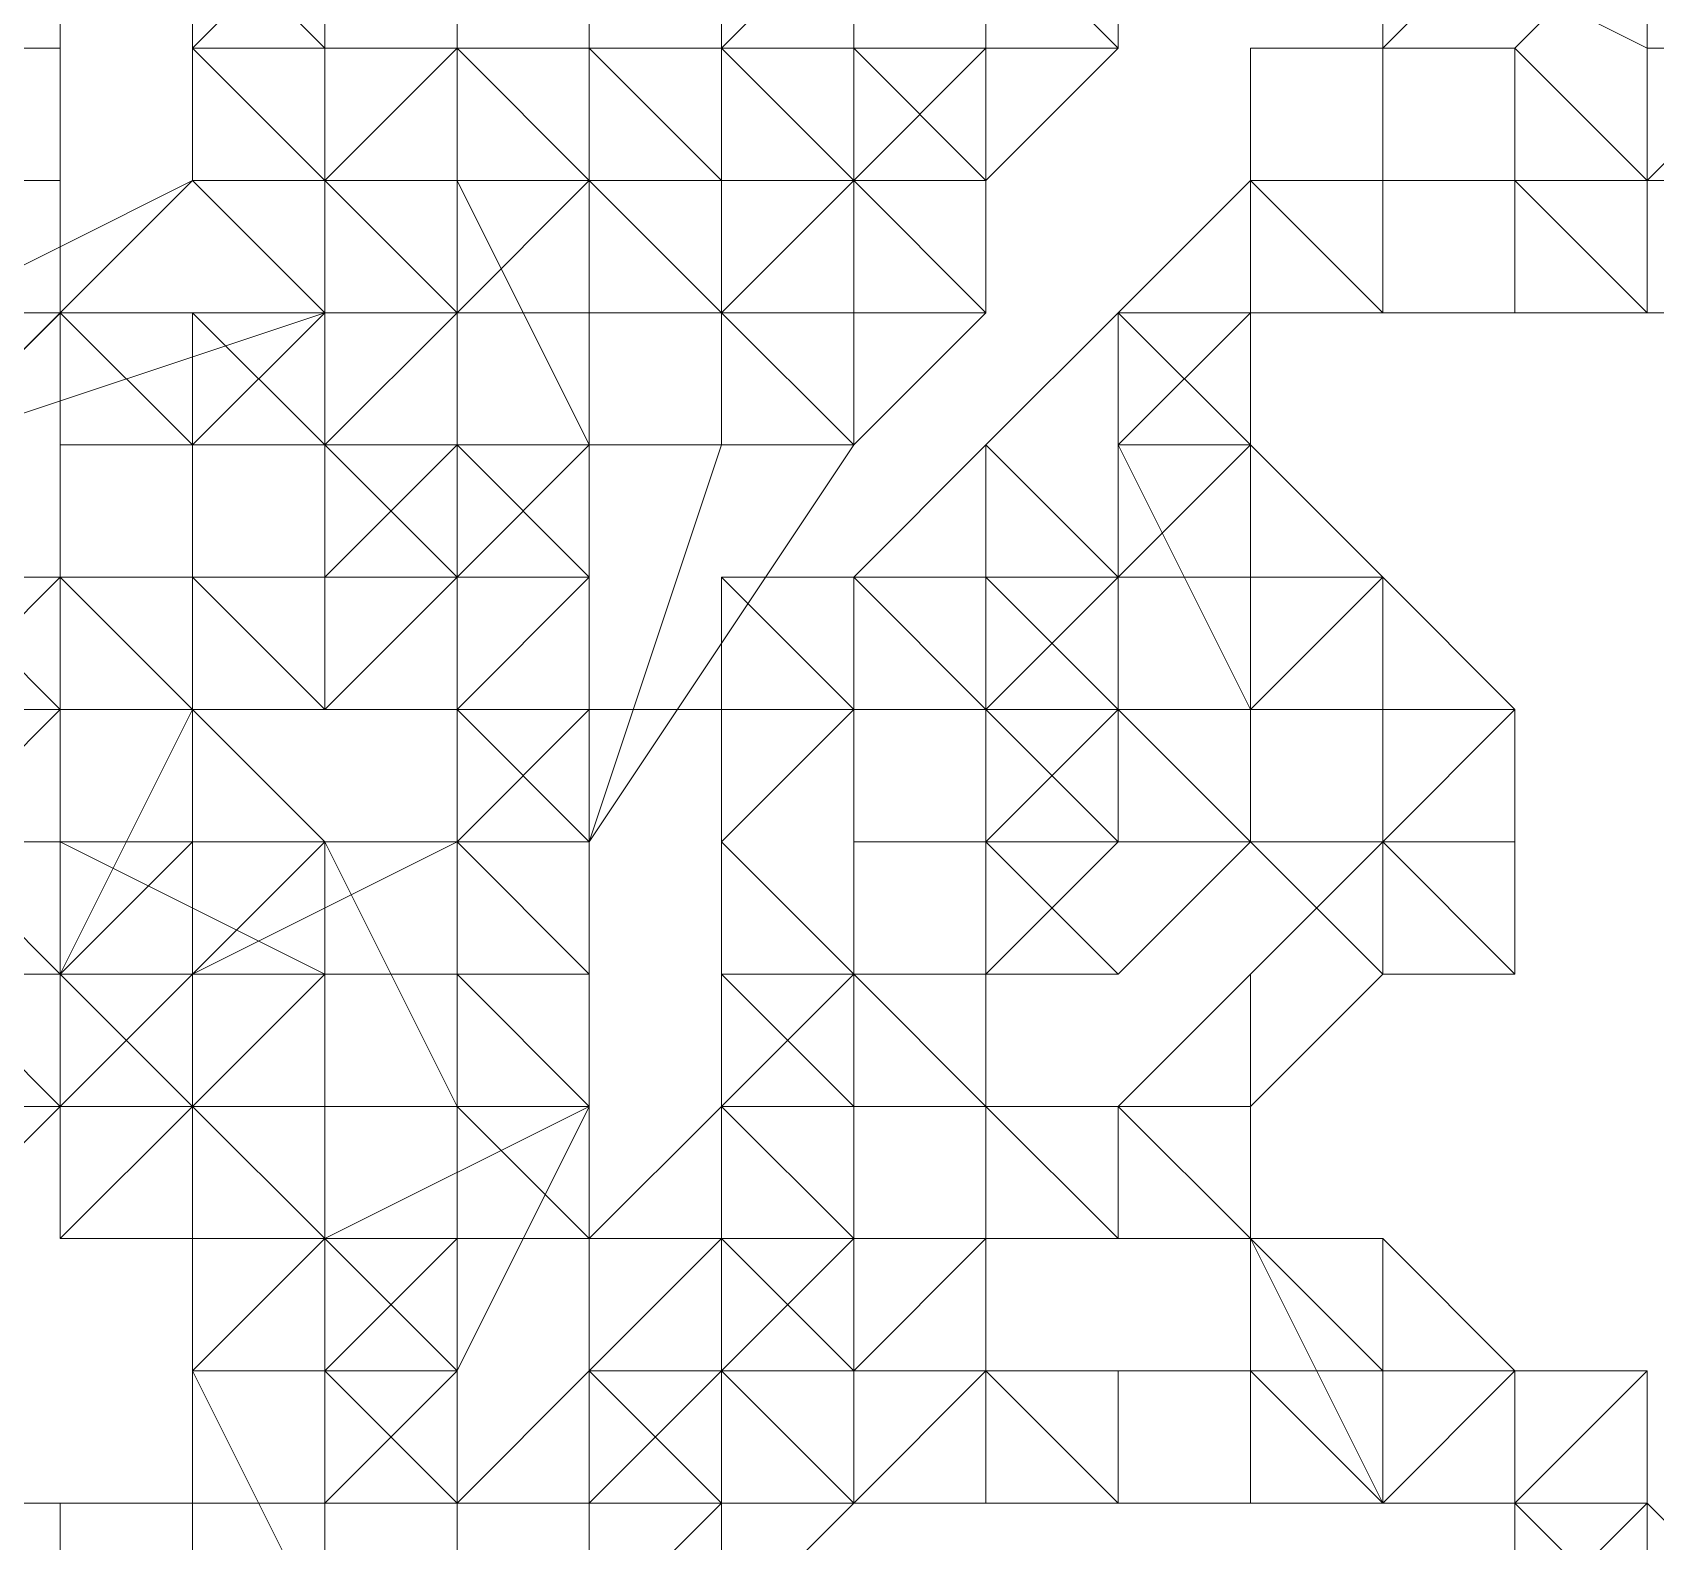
# Model space of a CAD drawing. Extents: x -66030 to 95157, y -13132 to 45879.
# Drawn here: x 54207.17 to 54255.11, y 27632.15 to 27676.71 of the extents above; entities that cross this region are included whole.
import ezdxf

# ---------------------------------------------------------------- set-up
doc = ezdxf.new("R2010")
doc.units = 0
doc.header["$LTSCALE"] = 100
doc.header["$MEASUREMENT"] = 0
doc.layers.get('0').update_dxf_attribs({"linetype": 'CONTINUOUS'})

msp = doc.modelspace()

# ---------------------------------------------------------------- linework, layer by layer
at = {"lineweight": 0}
for points in [[(54223.616, 27684.057), (54219.71, 27680.151), (54219.71, 27676.245), (54227.522, 27676.245), (54227.522, 27680.151), (54223.616, 27684.057), (54227.522, 27680.151), (54227.522, 27684.057), (54223.616, 27684.057)], [(54235.334, 27684.057), (54235.334, 27684.057), (54235.334, 27684.057), (54235.334, 27684.057), (54239.24, 27684.057), (54239.24, 27684.057), (54239.24, 27684.057), (54239.24, 27684.057), (54239.24, 27680.151), (54235.334, 27680.151), (54235.334, 27676.245), (54235.334, 27676.245), (54235.334, 27676.245), (54235.334, 27676.245), (54231.428, 27676.245), (54231.428, 27676.245), (54231.428, 27676.245), (54231.428, 27680.151), (54231.428, 27684.057), (54235.334, 27684.057)], [(54235.334, 27680.151), (54239.24, 27676.245), (54239.24, 27680.151), (54235.334, 27684.057), (54235.334, 27680.151), (54235.334, 27680.151), (54235.334, 27680.151), (54235.334, 27680.151), (54235.334, 27680.151)], [(54207.992, 27676.245), (54207.992, 27676.245), (54207.992, 27680.151), (54204.086, 27680.151), (54200.18, 27676.245), (54207.992, 27676.245), (54207.992, 27676.245), (54207.992, 27676.245), (54207.992, 27676.245)], [(54211.898, 27680.151), (54211.898, 27680.151), (54211.898, 27676.245), (54215.804, 27676.245), (54215.804, 27676.245), (54211.898, 27680.151), (54211.898, 27680.151), (54211.898, 27680.151), (54211.898, 27680.151)], [(54215.804, 27680.151), (54211.898, 27680.151), (54211.898, 27680.151), (54215.804, 27676.245), (54215.804, 27676.245), (54215.804, 27680.151), (54215.804, 27680.151), (54215.804, 27680.151), (54211.898, 27680.151)], [(54215.804, 27680.151), (54215.804, 27680.151), (54215.804, 27680.151), (54211.898, 27676.245), (54211.898, 27676.245), (54215.804, 27680.151), (54215.804, 27680.151), (54215.804, 27680.151), (54215.804, 27680.151)], [(54219.71, 27676.245), (54215.804, 27676.245), (54215.804, 27680.151), (54211.898, 27676.245), (54215.804, 27676.245), (54219.71, 27676.245), (54219.71, 27676.245), (54219.71, 27676.245), (54215.804, 27676.245)], [(54235.334, 27680.151), (54231.428, 27680.151), (54227.522, 27676.245), (54235.334, 27676.245), (54235.334, 27680.151), (54235.334, 27680.151), (54235.334, 27680.151), (54235.334, 27680.151), (54235.334, 27680.151)], [(54239.24, 27676.245), (54239.24, 27676.245), (54239.24, 27676.245), (54235.334, 27680.151), (54235.334, 27676.245), (54239.24, 27676.245), (54239.24, 27676.245), (54239.24, 27676.245), (54239.24, 27676.245)], [(54247.052, 27676.245), (54250.958, 27680.151), (54250.958, 27680.151), (54247.052, 27680.151), (54247.052, 27680.151), (54247.052, 27676.245), (54247.052, 27680.151), (54247.052, 27676.245), (54247.052, 27676.245)], [(54254.864, 27680.151), (54254.864, 27680.151), (54250.958, 27680.151), (54247.052, 27676.245), (54250.958, 27676.245), (54254.864, 27680.151), (54254.864, 27680.151), (54254.864, 27680.151), (54254.864, 27680.151)], [(54254.864, 27676.245), (54254.864, 27676.245), (54254.864, 27680.151), (54250.958, 27676.245), (54254.864, 27672.339), (54254.864, 27676.245), (54254.864, 27676.245), (54254.864, 27676.245), (54254.864, 27676.245)], [(54200.18, 27676.245), (54207.992, 27676.245), (54207.992, 27676.245), (54200.18, 27676.245), (54200.18, 27676.245), (54200.18, 27676.245), (54200.18, 27676.245), (54200.18, 27676.245), (54200.18, 27676.245)], [(54200.18, 27672.339), (54207.992, 27672.339), (54207.992, 27676.245), (54200.18, 27676.245), (54200.18, 27672.339), (54200.18, 27672.339), (54200.18, 27672.339), (54200.18, 27672.339), (54200.18, 27672.339)], [(54211.898, 27676.245), (54211.898, 27676.245), (54211.898, 27672.339), (54215.804, 27672.339), (54215.804, 27676.245), (54211.898, 27676.245), (54211.898, 27676.245), (54211.898, 27676.245), (54211.898, 27676.245)], [(54211.898, 27676.245), (54211.898, 27676.245), (54211.898, 27676.245), (54215.804, 27676.245), (54215.804, 27676.245), (54211.898, 27676.245), (54211.898, 27676.245), (54211.898, 27676.245), (54211.898, 27676.245)], [(54215.804, 27672.339), (54219.71, 27676.245), (54219.71, 27676.245), (54211.898, 27676.245), (54215.804, 27672.339), (54215.804, 27672.339), (54215.804, 27672.339), (54215.804, 27672.339), (54215.804, 27672.339)], [(54215.804, 27672.339), (54219.71, 27676.245), (54219.71, 27676.245), (54215.804, 27672.339), (54215.804, 27672.339), (54215.804, 27672.339), (54215.804, 27672.339), (54215.804, 27672.339), (54215.804, 27672.339)], [(54215.804, 27672.339), (54219.71, 27672.339), (54219.71, 27676.245), (54215.804, 27672.339), (54215.804, 27672.339), (54215.804, 27672.339), (54219.71, 27672.339), (54219.71, 27672.339), (54219.71, 27672.339)], [(54219.71, 27668.433), (54219.71, 27676.245), (54219.71, 27676.245), (54219.71, 27668.433), (54219.71, 27668.433), (54219.71, 27668.433), (54219.71, 27668.433), (54219.71, 27668.433), (54219.71, 27668.433)], [(54223.616, 27672.339), (54223.616, 27676.245), (54219.71, 27676.245), (54219.71, 27668.433), (54223.616, 27672.339), (54223.616, 27672.339), (54223.616, 27672.339), (54223.616, 27672.339), (54223.616, 27672.339)], [(54227.522, 27672.339), (54223.616, 27676.245), (54219.71, 27676.245), (54223.616, 27672.339), (54223.616, 27672.339), (54227.522, 27672.339), (54223.616, 27672.339), (54227.522, 27672.339), (54227.522, 27672.339)], [(54227.522, 27676.245), (54219.71, 27676.245), (54219.71, 27672.339), (54227.522, 27672.339), (54227.522, 27676.245), (54227.522, 27676.245), (54227.522, 27676.245), (54227.522, 27676.245), (54227.522, 27676.245)], [(54227.522, 27676.245), (54219.71, 27676.245), (54219.71, 27676.245), (54227.522, 27676.245), (54227.522, 27676.245), (54227.522, 27676.245), (54227.522, 27676.245), (54227.522, 27676.245), (54227.522, 27676.245)], [(54227.522, 27676.245), (54231.428, 27672.339), (54231.428, 27672.339), (54235.334, 27676.245), (54235.334, 27676.245), (54227.522, 27676.245), (54227.522, 27676.245), (54227.522, 27672.339), (54231.428, 27672.339)], [(54235.334, 27672.339), (54235.334, 27672.339), (54239.24, 27676.245), (54235.334, 27676.245), (54231.428, 27676.245), (54235.334, 27672.339), (54235.334, 27672.339), (54235.334, 27672.339), (54235.334, 27672.339)], [(54235.334, 27672.339), (54235.334, 27672.339), (54235.334, 27672.339), (54235.334, 27676.245), (54231.428, 27676.245), (54235.334, 27672.339), (54235.334, 27672.339), (54235.334, 27672.339), (54235.334, 27672.339)], [(54235.334, 27672.339), (54235.334, 27672.339), (54235.334, 27672.339), (54235.334, 27676.245), (54231.428, 27676.245), (54235.334, 27672.339), (54235.334, 27672.339), (54235.334, 27672.339), (54235.334, 27672.339)], [(54231.428, 27676.245), (54231.428, 27672.339), (54235.334, 27672.339), (54235.334, 27676.245), (54231.428, 27676.245), (54231.428, 27676.245), (54231.428, 27676.245), (54231.428, 27676.245), (54231.428, 27676.245)], [(54231.428, 27672.339), (54231.428, 27672.339), (54231.428, 27672.339), (54231.428, 27676.245), (54231.428, 27676.245), (54231.428, 27672.339), (54231.428, 27672.339), (54231.428, 27672.339), (54231.428, 27672.339)], [(54243.146, 27672.339), (54243.146, 27668.433), (54247.052, 27668.433), (54247.052, 27676.245), (54243.146, 27676.245), (54243.146, 27672.339), (54243.146, 27676.245), (54243.146, 27676.245), (54243.146, 27672.339)], [(54247.052, 27676.245), (54247.052, 27668.433), (54250.958, 27668.433), (54250.958, 27676.245), (54247.052, 27676.245), (54247.052, 27676.245), (54247.052, 27668.433), (54247.052, 27668.433), (54247.052, 27668.433)], [(54247.052, 27676.245), (54247.052, 27668.433), (54247.052, 27668.433), (54247.052, 27676.245), (54247.052, 27676.245), (54247.052, 27676.245), (54247.052, 27668.433), (54247.052, 27668.433), (54247.052, 27668.433)], [(54250.958, 27676.245), (54250.958, 27668.433), (54250.958, 27668.433), (54250.958, 27672.339), (54250.958, 27676.245), (54250.958, 27676.245), (54250.958, 27676.245), (54250.958, 27676.245), (54250.958, 27676.245)], [(54258.77, 27676.245), (54258.77, 27676.245), (54254.864, 27676.245), (54254.864, 27672.339), (54254.864, 27672.339), (54258.77, 27676.245), (54258.77, 27676.245), (54258.77, 27676.245), (54258.77, 27676.245)], [(54258.77, 27672.339), (54258.77, 27672.339), (54258.77, 27676.245), (54254.864, 27672.339), (54254.864, 27672.339), (54258.77, 27672.339), (54258.77, 27672.339), (54258.77, 27672.339), (54258.77, 27672.339)], [(54207.992, 27668.433), (54207.992, 27668.433), (54207.992, 27672.339), (54200.18, 27672.339), (54200.18, 27668.433), (54207.992, 27668.433), (54207.992, 27668.433), (54207.992, 27668.433), (54207.992, 27668.433)], [(54215.804, 27668.433), (54211.898, 27672.339), (54204.086, 27668.433), (54204.086, 27664.527), (54215.804, 27668.433), (54215.804, 27668.433), (54215.804, 27668.433), (54215.804, 27668.433), (54215.804, 27668.433)], [(54215.804, 27672.339), (54211.898, 27672.339), (54211.898, 27672.339), (54215.804, 27668.433), (54215.804, 27668.433), (54215.804, 27672.339), (54215.804, 27668.433), (54215.804, 27668.433), (54215.804, 27672.339)], [(54215.804, 27672.339), (54211.898, 27672.339), (54211.898, 27672.339), (54215.804, 27672.339), (54215.804, 27672.339), (54215.804, 27672.339), (54215.804, 27672.339), (54215.804, 27672.339), (54215.804, 27672.339)], [(54219.71, 27668.433), (54219.71, 27664.527), (54219.71, 27664.527), (54219.71, 27672.339), (54219.71, 27672.339), (54219.71, 27668.433), (54219.71, 27672.339), (54215.804, 27672.339), (54219.71, 27668.433)], [(54215.804, 27668.433), (54215.804, 27664.527), (54215.804, 27664.527), (54215.804, 27668.433), (54215.804, 27668.433), (54215.804, 27668.433), (54215.804, 27668.433), (54215.804, 27672.339), (54215.804, 27668.433)], [(54219.71, 27668.433), (54219.71, 27672.339), (54219.71, 27672.339), (54215.804, 27672.339), (54215.804, 27672.339), (54219.71, 27668.433), (54215.804, 27672.339), (54219.71, 27668.433), (54219.71, 27668.433)], [(54223.616, 27672.339), (54219.71, 27668.433), (54219.71, 27668.433), (54227.522, 27668.433), (54227.522, 27668.433), (54223.616, 27672.339), (54227.522, 27668.433), (54223.616, 27672.339), (54223.616, 27672.339)], [(54219.71, 27672.339), (54223.616, 27664.527), (54223.616, 27668.433), (54223.616, 27672.339), (54219.71, 27672.339), (54219.71, 27672.339), (54219.71, 27672.339), (54219.71, 27672.339), (54219.71, 27672.339)], [(54219.71, 27664.527), (54219.71, 27664.527), (54223.616, 27664.527), (54219.71, 27672.339), (54219.71, 27672.339), (54219.71, 27664.527), (54219.71, 27664.527), (54219.71, 27664.527), (54219.71, 27664.527)], [(54231.428, 27672.339), (54227.522, 27668.433), (54227.522, 27668.433), (54231.428, 27668.433), (54231.428, 27668.433), (54231.428, 27672.339), (54231.428, 27672.339), (54227.522, 27672.339), (54227.522, 27668.433)], [(54235.334, 27668.433), (54231.428, 27672.339), (54231.428, 27672.339), (54231.428, 27668.433), (54231.428, 27668.433), (54235.334, 27668.433), (54235.334, 27668.433), (54235.334, 27672.339), (54231.428, 27672.339)], [(54231.428, 27672.339), (54231.428, 27672.339), (54231.428, 27672.339), (54231.428, 27668.433), (54231.428, 27668.433), (54231.428, 27672.339), (54231.428, 27672.339), (54231.428, 27672.339), (54231.428, 27672.339)], [(54239.24, 27668.433), (54243.146, 27668.433), (54247.052, 27668.433), (54243.146, 27672.339), (54239.24, 27668.433), (54239.24, 27668.433), (54239.24, 27668.433), (54239.24, 27668.433), (54239.24, 27668.433)], [(54243.146, 27672.339), (54247.052, 27668.433), (54247.052, 27672.339), (54243.146, 27672.339), (54243.146, 27672.339), (54243.146, 27672.339), (54243.146, 27672.339), (54243.146, 27672.339), (54243.146, 27672.339)], [(54250.958, 27672.339), (54250.958, 27668.433), (54254.864, 27668.433), (54254.864, 27672.339), (54250.958, 27672.339), (54250.958, 27672.339), (54250.958, 27672.339), (54250.958, 27672.339), (54250.958, 27672.339)], [(54258.77, 27672.339), (54258.77, 27672.339), (54258.77, 27672.339), (54254.864, 27672.339), (54254.864, 27672.339), (54258.77, 27672.339), (54258.77, 27672.339), (54258.77, 27672.339), (54258.77, 27672.339)], [(54254.864, 27668.433), (54258.77, 27668.433), (54258.77, 27672.339), (54254.864, 27672.339), (54254.864, 27672.339), (54254.864, 27668.433), (54254.864, 27668.433), (54254.864, 27668.433), (54258.77, 27668.433)], [(54204.086, 27664.527), (54204.086, 27664.527), (54207.992, 27668.433), (54200.18, 27668.433), (54200.18, 27668.433), (54204.086, 27664.527), (54200.18, 27668.433), (54200.18, 27660.621), (54204.086, 27664.527)], [(54211.898, 27664.527), (54211.898, 27664.527), (54211.898, 27664.527), (54211.898, 27668.433), (54207.992, 27668.433), (54211.898, 27664.527), (54211.898, 27664.527), (54211.898, 27664.527), (54211.898, 27664.527)], [(54207.992, 27664.527), (54211.898, 27664.527), (54211.898, 27664.527), (54207.992, 27668.433), (54207.992, 27668.433), (54207.992, 27664.527), (54207.992, 27668.433), (54207.992, 27664.527), (54207.992, 27664.527)], [(54211.898, 27668.433), (54215.804, 27664.527), (54215.804, 27664.527), (54215.804, 27668.433), (54211.898, 27668.433), (54211.898, 27668.433), (54211.898, 27668.433), (54211.898, 27668.433), (54211.898, 27668.433)], [(54211.898, 27664.527), (54211.898, 27664.527), (54215.804, 27664.527), (54211.898, 27668.433), (54211.898, 27668.433), (54211.898, 27664.527), (54211.898, 27664.527), (54211.898, 27664.527), (54211.898, 27664.527)], [(54219.71, 27668.433), (54215.804, 27668.433), (54215.804, 27664.527), (54219.71, 27664.527), (54219.71, 27668.433), (54219.71, 27668.433), (54219.71, 27668.433), (54219.71, 27668.433), (54219.71, 27668.433)], [(54215.804, 27668.433), (54215.804, 27668.433), (54215.804, 27664.527), (54219.71, 27668.433), (54219.71, 27668.433), (54215.804, 27668.433), (54219.71, 27668.433), (54219.71, 27668.433), (54215.804, 27668.433)], [(54227.522, 27668.433), (54219.71, 27668.433), (54219.71, 27664.527), (54227.522, 27664.527), (54227.522, 27668.433), (54227.522, 27668.433), (54227.522, 27668.433), (54227.522, 27668.433), (54227.522, 27668.433)], [(54223.616, 27668.433), (54223.616, 27668.433), (54223.616, 27668.433), (54219.71, 27668.433), (54219.71, 27668.433), (54223.616, 27668.433), (54223.616, 27668.433), (54223.616, 27668.433), (54223.616, 27668.433)], [(54223.616, 27664.527), (54223.616, 27664.527), (54223.616, 27668.433), (54219.71, 27668.433), (54219.71, 27664.527), (54223.616, 27664.527), (54223.616, 27664.527), (54223.616, 27664.527), (54223.616, 27664.527)], [(54227.522, 27664.527), (54231.428, 27664.527), (54231.428, 27664.527), (54227.522, 27668.433), (54227.522, 27668.433), (54227.522, 27664.527), (54227.522, 27664.527), (54223.616, 27652.809), (54231.428, 27664.527)], [(54227.522, 27668.433), (54231.428, 27664.527), (54235.334, 27668.433), (54231.428, 27668.433), (54227.522, 27668.433), (54227.522, 27668.433), (54227.522, 27668.433), (54227.522, 27668.433), (54227.522, 27668.433)], [(54231.428, 27668.433), (54227.522, 27668.433), (54227.522, 27664.527), (54231.428, 27664.527), (54231.428, 27668.433), (54231.428, 27668.433), (54231.428, 27668.433), (54231.428, 27668.433), (54231.428, 27668.433)], [(54227.522, 27668.433), (54227.522, 27668.433), (54227.522, 27668.433), (54231.428, 27668.433), (54231.428, 27668.433), (54227.522, 27668.433), (54227.522, 27668.433), (54227.522, 27668.433), (54227.522, 27668.433)], [(54231.428, 27668.433), (54231.428, 27668.433), (54231.428, 27668.433), (54231.428, 27668.433), (54231.428, 27668.433), (54231.428, 27664.527), (54231.428, 27668.433), (54231.428, 27668.433), (54231.428, 27668.433), (54231.428, 27668.433)], [(54235.334, 27668.433), (54235.334, 27668.433), (54235.334, 27668.433), (54231.428, 27668.433), (54231.428, 27668.433), (54235.334, 27668.433), (54235.334, 27668.433), (54235.334, 27668.433), (54235.334, 27668.433)], [(54235.334, 27668.433), (54235.334, 27668.433), (54235.334, 27668.433), (54231.428, 27668.433), (54231.428, 27668.433), (54235.334, 27668.433), (54235.334, 27668.433), (54235.334, 27668.433), (54235.334, 27668.433)], [(54239.24, 27660.621), (54239.24, 27660.621), (54243.146, 27664.527), (54239.24, 27668.433), (54235.334, 27664.527), (54239.24, 27660.621), (54239.24, 27660.621), (54239.24, 27660.621), (54239.24, 27660.621)], [(54243.146, 27664.527), (54243.146, 27664.527), (54243.146, 27668.433), (54239.24, 27668.433), (54239.24, 27664.527), (54243.146, 27664.527), (54243.146, 27664.527), (54243.146, 27664.527), (54243.146, 27664.527)], [(54211.898, 27664.527), (54211.898, 27664.527), (54211.898, 27664.527), (54207.992, 27664.527), (54207.992, 27664.527), (54211.898, 27664.527), (54211.898, 27664.527), (54211.898, 27664.527), (54211.898, 27664.527)], [(54211.898, 27660.621), (54211.898, 27660.621), (54211.898, 27664.527), (54207.992, 27664.527), (54207.992, 27660.621), (54211.898, 27660.621), (54211.898, 27660.621), (54211.898, 27660.621), (54211.898, 27660.621)], [(54219.71, 27660.621), (54215.804, 27664.527), (54215.804, 27660.621), (54215.804, 27656.715), (54219.71, 27660.621), (54219.71, 27660.621), (54219.71, 27660.621), (54219.71, 27660.621), (54219.71, 27660.621)], [(54219.71, 27660.621), (54215.804, 27664.527), (54215.804, 27660.621), (54219.71, 27660.621), (54219.71, 27660.621), (54219.71, 27660.621), (54219.71, 27660.621), (54219.71, 27660.621), (54219.71, 27660.621)], [(54215.804, 27664.527), (54215.804, 27664.527), (54215.804, 27664.527), (54219.71, 27660.621), (54219.71, 27660.621), (54215.804, 27664.527), (54215.804, 27664.527), (54215.804, 27664.527), (54215.804, 27664.527)], [(54215.804, 27664.527), (54215.804, 27664.527), (54215.804, 27664.527), (54219.71, 27660.621), (54219.71, 27660.621), (54215.804, 27664.527), (54215.804, 27664.527), (54215.804, 27664.527), (54215.804, 27664.527)], [(54219.71, 27660.621), (54219.71, 27664.527), (54215.804, 27664.527), (54219.71, 27660.621), (54219.71, 27660.621), (54219.71, 27660.621), (54219.71, 27660.621), (54219.71, 27660.621), (54219.71, 27660.621)], [(54215.804, 27660.621), (54219.71, 27660.621), (54219.71, 27660.621), (54219.71, 27664.527), (54219.71, 27664.527), (54215.804, 27660.621), (54215.804, 27660.621), (54215.804, 27660.621), (54219.71, 27660.621)], [(54215.804, 27664.527), (54215.804, 27660.621), (54215.804, 27660.621), (54219.71, 27664.527), (54219.71, 27664.527), (54215.804, 27664.527), (54215.804, 27664.527), (54215.804, 27664.527), (54215.804, 27660.621)], [(54215.804, 27664.527), (54215.804, 27664.527), (54215.804, 27664.527), (54219.71, 27664.527), (54219.71, 27664.527), (54215.804, 27664.527), (54215.804, 27664.527), (54215.804, 27664.527), (54215.804, 27664.527)], [(54219.71, 27664.527), (54219.71, 27664.527), (54219.71, 27664.527), (54219.71, 27660.621), (54219.71, 27660.621), (54219.71, 27664.527), (54219.71, 27664.527), (54219.71, 27664.527), (54219.71, 27664.527)], [(54223.616, 27660.621), (54223.616, 27664.527), (54219.71, 27664.527), (54219.71, 27660.621), (54223.616, 27660.621), (54223.616, 27660.621), (54223.616, 27660.621), (54223.616, 27660.621), (54223.616, 27660.621)], [(54223.616, 27664.527), (54219.71, 27664.527), (54219.71, 27664.527), (54223.616, 27660.621), (54223.616, 27664.527), (54223.616, 27664.527), (54223.616, 27664.527), (54223.616, 27664.527), (54223.616, 27664.527)], [(54227.522, 27664.527), (54219.71, 27664.527), (54219.71, 27664.527), (54223.616, 27664.527), (54227.522, 27664.527), (54227.522, 27664.527), (54227.522, 27664.527), (54227.522, 27664.527), (54227.522, 27664.527)], [(54219.71, 27660.621), (54223.616, 27664.527), (54223.616, 27664.527), (54219.71, 27664.527), (54219.71, 27664.527), (54219.71, 27660.621), (54219.71, 27660.621), (54223.616, 27660.621), (54223.616, 27664.527)], [(54219.71, 27660.621), (54219.71, 27660.621), (54219.71, 27660.621), (54219.71, 27664.527), (54219.71, 27664.527), (54219.71, 27660.621), (54219.71, 27660.621), (54219.71, 27660.621), (54219.71, 27660.621)], [(54235.334, 27656.715), (54235.334, 27656.715), (54235.334, 27656.715), (54235.334, 27664.527), (54231.428, 27660.621), (54235.334, 27656.715), (54235.334, 27656.715), (54235.334, 27656.715), (54235.334, 27656.715)], [(54239.24, 27660.621), (54239.24, 27660.621), (54239.24, 27660.621), (54235.334, 27664.527), (54235.334, 27664.527), (54239.24, 27660.621), (54239.24, 27660.621), (54239.24, 27660.621), (54239.24, 27660.621)], [(54239.24, 27660.621), (54239.24, 27660.621), (54239.24, 27660.621), (54235.334, 27664.527), (54235.334, 27664.527), (54239.24, 27660.621), (54239.24, 27660.621), (54239.24, 27660.621), (54239.24, 27660.621)], [(54235.334, 27664.527), (54235.334, 27656.715), (54239.24, 27660.621), (54235.334, 27664.527), (54235.334, 27664.527), (54235.334, 27664.527), (54235.334, 27664.527), (54235.334, 27664.527), (54235.334, 27664.527)], [(54235.334, 27656.715), (54235.334, 27656.715), (54235.334, 27656.715), (54235.334, 27664.527), (54235.334, 27660.621), (54235.334, 27656.715), (54235.334, 27656.715), (54235.334, 27656.715), (54235.334, 27656.715)], [(54239.24, 27664.527), (54239.24, 27664.527), (54239.24, 27660.621), (54239.24, 27656.715), (54243.146, 27656.715), (54239.24, 27664.527), (54239.24, 27664.527), (54239.24, 27664.527), (54239.24, 27664.527)], [(54243.146, 27664.527), (54243.146, 27664.527), (54239.24, 27664.527), (54239.24, 27656.715), (54243.146, 27656.715), (54243.146, 27664.527), (54243.146, 27664.527), (54243.146, 27664.527), (54243.146, 27664.527)], [(54247.052, 27660.621), (54247.052, 27660.621), (54243.146, 27664.527), (54243.146, 27656.715), (54243.146, 27656.715), (54247.052, 27660.621), (54247.052, 27660.621), (54247.052, 27660.621), (54247.052, 27660.621)], [(54200.18, 27656.715), (54204.086, 27656.715), (54207.992, 27656.715), (54204.086, 27660.621), (54204.086, 27660.621), (54200.18, 27656.715), (54204.086, 27660.621), (54200.18, 27656.715), (54200.18, 27656.715)], [(54204.086, 27660.621), (54207.992, 27656.715), (54207.992, 27656.715), (54207.992, 27660.621), (54207.992, 27660.621), (54204.086, 27660.621), (54207.992, 27660.621), (54204.086, 27660.621), (54204.086, 27660.621)], [(54204.086, 27660.621), (54204.086, 27656.715), (54207.992, 27656.715), (54204.086, 27660.621), (54204.086, 27660.621), (54204.086, 27660.621), (54204.086, 27660.621), (54204.086, 27660.621), (54204.086, 27660.621)], [(54211.898, 27656.715), (54211.898, 27660.621), (54211.898, 27660.621), (54207.992, 27660.621), (54207.992, 27660.621), (54211.898, 27656.715), (54211.898, 27656.715), (54211.898, 27656.715), (54211.898, 27660.621)], [(54207.992, 27656.715), (54207.992, 27656.715), (54211.898, 27656.715), (54211.898, 27660.621), (54207.992, 27660.621), (54207.992, 27656.715), (54207.992, 27656.715), (54207.992, 27656.715), (54207.992, 27656.715)], [(54211.898, 27660.621), (54215.804, 27656.715), (54219.71, 27656.715), (54219.71, 27660.621), (54215.804, 27660.621), (54211.898, 27660.621), (54211.898, 27660.621), (54211.898, 27656.715), (54215.804, 27656.715)], [(54215.804, 27660.621), (54211.898, 27660.621), (54211.898, 27660.621), (54219.71, 27660.621), (54219.71, 27660.621), (54215.804, 27660.621), (54215.804, 27660.621), (54211.898, 27660.621), (54211.898, 27660.621)], [(54223.616, 27660.621), (54219.71, 27656.715), (54219.71, 27656.715), (54223.616, 27656.715), (54223.616, 27660.621), (54223.616, 27660.621), (54223.616, 27660.621), (54223.616, 27660.621), (54223.616, 27660.621)], [(54223.616, 27660.621), (54219.71, 27656.715), (54223.616, 27656.715), (54223.616, 27660.621), (54223.616, 27660.621), (54223.616, 27660.621), (54223.616, 27660.621), (54223.616, 27660.621), (54223.616, 27660.621)], [(54219.71, 27660.621), (54219.71, 27656.715), (54223.616, 27656.715), (54223.616, 27660.621), (54219.71, 27660.621), (54219.71, 27660.621), (54219.71, 27660.621), (54219.71, 27660.621), (54219.71, 27660.621)], [(54227.522, 27660.621), (54231.428, 27656.715), (54231.428, 27656.715), (54231.428, 27660.621), (54227.522, 27660.621), (54227.522, 27660.621), (54227.522, 27660.621), (54227.522, 27660.621), (54227.522, 27660.621)], [(54231.428, 27656.715), (54231.428, 27656.715), (54231.428, 27656.715), (54227.522, 27660.621), (54227.522, 27656.715), (54231.428, 27656.715), (54227.522, 27656.715), (54227.522, 27656.715), (54231.428, 27656.715)], [(54231.428, 27660.621), (54231.428, 27656.715), (54235.334, 27656.715), (54231.428, 27660.621), (54231.428, 27660.621), (54231.428, 27660.621), (54231.428, 27660.621), (54231.428, 27660.621), (54231.428, 27660.621)], [(54231.428, 27656.715), (54231.428, 27660.621), (54231.428, 27660.621), (54231.428, 27656.715), (54231.428, 27656.715), (54231.428, 27656.715), (54231.428, 27656.715), (54231.428, 27656.715), (54231.428, 27656.715)], [(54235.334, 27656.715), (54235.334, 27660.621), (54231.428, 27660.621), (54231.428, 27656.715), (54235.334, 27656.715), (54235.334, 27656.715), (54235.334, 27656.715), (54235.334, 27656.715), (54235.334, 27656.715)], [(54239.24, 27656.715), (54235.334, 27660.621), (54235.334, 27660.621), (54235.334, 27656.715), (54239.24, 27656.715), (54239.24, 27656.715), (54239.24, 27656.715), (54239.24, 27656.715), (54239.24, 27656.715)], [(54239.24, 27656.715), (54239.24, 27660.621), (54235.334, 27660.621), (54239.24, 27656.715), (54239.24, 27656.715), (54239.24, 27656.715), (54239.24, 27656.715), (54239.24, 27656.715), (54239.24, 27656.715)], [(54247.052, 27660.621), (54247.052, 27660.621), (54247.052, 27660.621), (54243.146, 27656.715), (54243.146, 27656.715), (54247.052, 27660.621), (54247.052, 27660.621), (54247.052, 27660.621), (54247.052, 27660.621)], [(54250.958, 27656.715), (54250.958, 27656.715), (54247.052, 27660.621), (54243.146, 27656.715), (54247.052, 27656.715), (54250.958, 27656.715), (54250.958, 27656.715), (54250.958, 27656.715), (54250.958, 27656.715)], [(54207.992, 27656.715), (54204.086, 27652.809), (54204.086, 27652.809), (54207.992, 27648.903), (54207.992, 27648.903), (54207.992, 27656.715), (54207.992, 27656.715), (54207.992, 27656.715), (54204.086, 27652.809)], [(54211.898, 27656.715), (54207.992, 27656.715), (54207.992, 27656.715), (54207.992, 27648.903), (54207.992, 27648.903), (54211.898, 27656.715), (54211.898, 27656.715), (54207.992, 27656.715), (54207.992, 27656.715)], [(54211.898, 27652.809), (54211.898, 27652.809), (54211.898, 27656.715), (54207.992, 27648.903), (54207.992, 27648.903), (54211.898, 27652.809), (54211.898, 27652.809), (54211.898, 27652.809), (54211.898, 27652.809)], [(54211.898, 27656.715), (54211.898, 27652.809), (54211.898, 27652.809), (54211.898, 27648.903), (54215.804, 27652.809), (54211.898, 27656.715), (54211.898, 27656.715), (54211.898, 27656.715), (54211.898, 27652.809)], [(54219.71, 27652.809), (54219.71, 27656.715), (54211.898, 27656.715), (54211.898, 27648.903), (54219.71, 27652.809), (54219.71, 27652.809), (54219.71, 27652.809), (54219.71, 27652.809), (54219.71, 27652.809)], [(54223.616, 27652.809), (54219.71, 27656.715), (54219.71, 27656.715), (54219.71, 27652.809), (54223.616, 27652.809), (54223.616, 27652.809), (54223.616, 27652.809), (54223.616, 27652.809), (54223.616, 27652.809)], [(54223.616, 27652.809), (54219.71, 27656.715), (54219.71, 27656.715), (54223.616, 27652.809), (54223.616, 27652.809), (54223.616, 27652.809), (54223.616, 27652.809), (54223.616, 27652.809), (54223.616, 27652.809)], [(54223.616, 27656.715), (54219.71, 27656.715), (54219.71, 27656.715), (54223.616, 27652.809), (54223.616, 27656.715), (54223.616, 27656.715), (54223.616, 27656.715), (54223.616, 27656.715), (54223.616, 27656.715)], [(54223.616, 27656.715), (54219.71, 27656.715), (54219.71, 27656.715), (54223.616, 27656.715), (54223.616, 27656.715), (54223.616, 27656.715), (54223.616, 27656.715), (54227.522, 27656.715), (54223.616, 27656.715)], [(54231.428, 27652.809), (54231.428, 27652.809), (54235.334, 27652.809), (54235.334, 27656.715), (54239.24, 27656.715), (54239.24, 27656.715), (54239.24, 27656.715), (54239.24, 27652.809), (54239.24, 27652.809), (54235.334, 27648.903), (54235.334, 27648.903), (54235.334, 27648.903), (54231.428, 27648.903), (54231.428, 27644.997), (54227.522, 27644.997), (54231.428, 27648.903), (54231.428, 27652.809), (54231.428, 27652.809)], [(54231.428, 27656.715), (54227.522, 27652.809), (54227.522, 27652.809), (54231.428, 27648.903), (54231.428, 27652.809), (54231.428, 27656.715), (54231.428, 27656.715), (54227.522, 27656.715), (54227.522, 27652.809)], [(54231.428, 27652.809), (54231.428, 27656.715), (54231.428, 27656.715), (54231.428, 27652.809), (54231.428, 27652.809), (54231.428, 27652.809), (54231.428, 27652.809), (54231.428, 27652.809), (54231.428, 27652.809)], [(54235.334, 27652.809), (54235.334, 27656.715), (54231.428, 27656.715), (54231.428, 27652.809), (54235.334, 27652.809), (54235.334, 27652.809), (54235.334, 27652.809), (54235.334, 27652.809), (54235.334, 27652.809)], [(54235.334, 27656.715), (54235.334, 27656.715), (54235.334, 27656.715), (54235.334, 27652.809), (54235.334, 27652.809), (54235.334, 27656.715), (54235.334, 27656.715), (54235.334, 27656.715), (54235.334, 27656.715)], [(54239.24, 27652.809), (54235.334, 27656.715), (54235.334, 27656.715), (54235.334, 27652.809), (54239.24, 27652.809), (54239.24, 27652.809), (54239.24, 27652.809), (54239.24, 27652.809), (54239.24, 27652.809)], [(54239.24, 27656.715), (54239.24, 27656.715), (54235.334, 27656.715), (54239.24, 27652.809), (54239.24, 27652.809), (54239.24, 27656.715), (54239.24, 27656.715), (54239.24, 27656.715), (54239.24, 27656.715)], [(54239.24, 27648.903), (54239.24, 27648.903), (54243.146, 27652.809), (54239.24, 27656.715), (54235.334, 27652.809), (54239.24, 27648.903), (54239.24, 27648.903), (54239.24, 27648.903), (54239.24, 27648.903)], [(54243.146, 27652.809), (54239.24, 27656.715), (54239.24, 27656.715), (54239.24, 27652.809), (54239.24, 27652.809), (54243.146, 27652.809), (54243.146, 27652.809), (54243.146, 27656.715), (54239.24, 27656.715)], [(54243.146, 27652.809), (54243.146, 27652.809), (54243.146, 27652.809), (54239.24, 27656.715), (54239.24, 27656.715), (54243.146, 27652.809), (54243.146, 27652.809), (54243.146, 27652.809), (54243.146, 27652.809)], [(54250.958, 27656.715), (54250.958, 27656.715), (54250.958, 27656.715), (54247.052, 27656.715), (54247.052, 27652.809), (54250.958, 27656.715), (54250.958, 27656.715), (54250.958, 27656.715), (54250.958, 27656.715)], [(54250.958, 27652.809), (54250.958, 27652.809), (54250.958, 27656.715), (54247.052, 27656.715), (54247.052, 27652.809), (54250.958, 27652.809), (54250.958, 27652.809), (54250.958, 27652.809), (54250.958, 27652.809)], [(54207.992, 27648.903), (54204.086, 27652.809), (54200.18, 27652.809), (54204.086, 27648.903), (54207.992, 27648.903), (54207.992, 27648.903), (54207.992, 27648.903), (54207.992, 27648.903), (54207.992, 27648.903)], [(54204.086, 27652.809), (54204.086, 27652.809), (54204.086, 27652.809), (54207.992, 27648.903), (54207.992, 27648.903), (54204.086, 27652.809), (54204.086, 27652.809), (54204.086, 27652.809), (54204.086, 27652.809)], [(54211.898, 27652.809), (54211.898, 27652.809), (54211.898, 27652.809), (54207.992, 27652.809), (54207.992, 27648.903), (54211.898, 27652.809), (54211.898, 27652.809), (54211.898, 27652.809), (54211.898, 27652.809)], [(54211.898, 27648.903), (54211.898, 27648.903), (54211.898, 27652.809), (54207.992, 27652.809), (54207.992, 27648.903), (54211.898, 27648.903), (54211.898, 27648.903), (54211.898, 27648.903), (54211.898, 27648.903)], [(54215.804, 27648.903), (54207.992, 27652.809), (54207.992, 27648.903), (54211.898, 27648.903), (54211.898, 27648.903), (54215.804, 27648.903), (54211.898, 27648.903), (54211.898, 27648.903), (54215.804, 27648.903)], [(54211.898, 27652.809), (54207.992, 27652.809), (54207.992, 27652.809), (54215.804, 27648.903), (54215.804, 27652.809), (54211.898, 27652.809), (54211.898, 27652.809), (54211.898, 27652.809), (54207.992, 27652.809)], [(54215.804, 27652.809), (54211.898, 27648.903), (54211.898, 27644.997), (54215.804, 27644.997), (54215.804, 27648.903), (54215.804, 27652.809), (54215.804, 27652.809), (54211.898, 27652.809), (54211.898, 27648.903)], [(54215.804, 27644.997), (54215.804, 27652.809), (54215.804, 27652.809), (54215.804, 27644.997), (54215.804, 27644.997), (54215.804, 27644.997), (54215.804, 27644.997), (54215.804, 27644.997), (54215.804, 27644.997)], [(54219.71, 27644.997), (54215.804, 27652.809), (54215.804, 27652.809), (54215.804, 27644.997), (54215.804, 27644.997), (54219.71, 27644.997), (54215.804, 27644.997), (54219.71, 27644.997), (54219.71, 27644.997)], [(54219.71, 27648.903), (54219.71, 27652.809), (54215.804, 27652.809), (54219.71, 27644.997), (54219.71, 27648.903), (54219.71, 27648.903), (54219.71, 27648.903), (54219.71, 27648.903), (54219.71, 27648.903)], [(54219.71, 27652.809), (54219.71, 27652.809), (54219.71, 27652.809), (54219.71, 27648.903), (54223.616, 27648.903), (54219.71, 27652.809), (54219.71, 27652.809), (54219.71, 27652.809), (54219.71, 27652.809)], [(54223.616, 27652.809), (54219.71, 27652.809), (54219.71, 27652.809), (54223.616, 27648.903), (54223.616, 27648.903), (54223.616, 27652.809), (54223.616, 27652.809), (54223.616, 27652.809), (54219.71, 27652.809)], [(54223.616, 27648.903), (54223.616, 27652.809), (54223.616, 27652.809), (54223.616, 27648.903), (54223.616, 27648.903), (54223.616, 27648.903), (54223.616, 27648.903), (54223.616, 27652.809), (54223.616, 27652.809)], [(54227.522, 27652.809), (54227.522, 27652.809), (54227.522, 27648.903), (54231.428, 27648.903), (54231.428, 27648.903), (54227.522, 27652.809), (54227.522, 27652.809), (54227.522, 27652.809), (54227.522, 27652.809)], [(54235.334, 27652.809), (54239.24, 27648.903), (54239.24, 27648.903), (54235.334, 27652.809), (54235.334, 27652.809), (54235.334, 27652.809), (54239.24, 27648.903), (54239.24, 27648.903), (54239.24, 27648.903)], [(54235.334, 27648.903), (54235.334, 27648.903), (54239.24, 27648.903), (54235.334, 27652.809), (54235.334, 27652.809), (54235.334, 27648.903), (54235.334, 27652.809), (54235.334, 27648.903), (54235.334, 27648.903)], [(54247.052, 27648.903), (54247.052, 27648.903), (54250.958, 27648.903), (54247.052, 27652.809), (54243.146, 27652.809), (54247.052, 27648.903), (54247.052, 27648.903), (54247.052, 27648.903), (54247.052, 27648.903)], [(54243.146, 27648.903), (54243.146, 27644.997), (54247.052, 27648.903), (54247.052, 27652.809), (54243.146, 27648.903), (54243.146, 27648.903), (54243.146, 27648.903), (54243.146, 27648.903), (54243.146, 27648.903)], [(54250.958, 27648.903), (54250.958, 27648.903), (54250.958, 27652.809), (54247.052, 27652.809), (54247.052, 27652.809), (54250.958, 27648.903), (54250.958, 27648.903), (54250.958, 27648.903), (54250.958, 27648.903)], [(54204.086, 27648.903), (54207.992, 27644.997), (54207.992, 27644.997), (54207.992, 27648.903), (54204.086, 27648.903), (54204.086, 27648.903), (54204.086, 27648.903), (54204.086, 27648.903), (54204.086, 27648.903)], [(54204.086, 27648.903), (54204.086, 27641.091), (54207.992, 27644.997), (54204.086, 27648.903), (54204.086, 27648.903), (54204.086, 27648.903), (54204.086, 27648.903), (54204.086, 27648.903), (54204.086, 27648.903)], [(54211.898, 27648.903), (54211.898, 27648.903), (54211.898, 27648.903), (54207.992, 27648.903), (54207.992, 27648.903), (54211.898, 27648.903), (54211.898, 27648.903), (54211.898, 27648.903), (54211.898, 27648.903)], [(54211.898, 27644.997), (54211.898, 27644.997), (54211.898, 27648.903), (54207.992, 27648.903), (54207.992, 27648.903), (54211.898, 27644.997), (54211.898, 27644.997), (54211.898, 27644.997), (54211.898, 27644.997)], [(54211.898, 27644.997), (54211.898, 27644.997), (54211.898, 27644.997), (54207.992, 27648.903), (54207.992, 27648.903), (54211.898, 27644.997), (54211.898, 27644.997), (54211.898, 27644.997), (54211.898, 27644.997)], [(54207.992, 27644.997), (54207.992, 27644.997), (54211.898, 27644.997), (54207.992, 27648.903), (54207.992, 27648.903), (54207.992, 27644.997), (54207.992, 27644.997), (54207.992, 27644.997), (54207.992, 27644.997)], [(54207.992, 27648.903), (54207.992, 27644.997), (54207.992, 27644.997), (54207.992, 27648.903), (54207.992, 27648.903), (54207.992, 27648.903), (54207.992, 27648.903), (54207.992, 27648.903), (54207.992, 27648.903)], [(54207.992, 27644.997), (54207.992, 27644.997), (54207.992, 27641.091), (54211.898, 27644.997), (54211.898, 27648.903), (54207.992, 27644.997), (54207.992, 27644.997), (54207.992, 27644.997), (54207.992, 27644.997)], [(54207.992, 27648.903), (54207.992, 27648.903), (54207.992, 27644.997), (54211.898, 27648.903), (54211.898, 27648.903), (54207.992, 27648.903), (54207.992, 27648.903), (54207.992, 27648.903), (54207.992, 27648.903)], [(54207.992, 27648.903), (54207.992, 27648.903), (54207.992, 27648.903), (54211.898, 27648.903), (54211.898, 27648.903), (54207.992, 27648.903), (54207.992, 27648.903), (54207.992, 27648.903), (54207.992, 27648.903)], [(54211.898, 27644.997), (54215.804, 27644.997), (54215.804, 27641.091), (54215.804, 27648.903), (54215.804, 27648.903), (54211.898, 27644.997), (54211.898, 27644.997), (54211.898, 27644.997), (54215.804, 27644.997)], [(54211.898, 27644.997), (54211.898, 27644.997), (54211.898, 27644.997), (54215.804, 27644.997), (54215.804, 27648.903), (54211.898, 27644.997), (54211.898, 27644.997), (54211.898, 27644.997), (54211.898, 27644.997)], [(54215.804, 27648.903), (54215.804, 27648.903), (54215.804, 27648.903), (54219.71, 27648.903), (54219.71, 27648.903), (54223.616, 27648.903), (54223.616, 27648.903), (54223.616, 27648.903), (54223.616, 27648.903), (54223.616, 27644.997), (54223.616, 27644.997), (54223.616, 27644.997), (54219.71, 27644.997), (54215.804, 27644.997), (54215.804, 27644.997), (54215.804, 27644.997), (54215.804, 27648.903)], [(54215.804, 27641.091), (54215.804, 27641.091), (54219.71, 27641.091), (54219.71, 27648.903), (54215.804, 27648.903), (54215.804, 27641.091), (54215.804, 27641.091), (54215.804, 27641.091), (54215.804, 27641.091)], [(54219.71, 27648.903), (54223.616, 27648.903), (54223.616, 27648.903), (54219.71, 27648.903), (54219.71, 27648.903), (54219.71, 27648.903), (54219.71, 27648.903), (54219.71, 27648.903), (54219.71, 27648.903)], [(54223.616, 27648.903), (54223.616, 27648.903), (54223.616, 27648.903), (54219.71, 27648.903), (54219.71, 27648.903), (54223.616, 27648.903), (54223.616, 27648.903), (54223.616, 27648.903), (54223.616, 27648.903)], [(54223.616, 27644.997), (54223.616, 27644.997), (54223.616, 27648.903), (54219.71, 27648.903), (54219.71, 27648.903), (54223.616, 27644.997), (54223.616, 27644.997), (54223.616, 27644.997), (54223.616, 27644.997)], [(54223.616, 27644.997), (54223.616, 27644.997), (54223.616, 27644.997), (54219.71, 27648.903), (54219.71, 27648.903), (54223.616, 27644.997), (54223.616, 27644.997), (54223.616, 27644.997), (54223.616, 27644.997)], [(54223.616, 27641.091), (54223.616, 27644.997), (54223.616, 27644.997), (54219.71, 27648.903), (54219.71, 27644.997), (54223.616, 27641.091), (54223.616, 27641.091), (54223.616, 27641.091), (54223.616, 27644.997)], [(54219.71, 27648.903), (54219.71, 27641.091), (54223.616, 27641.091), (54223.616, 27648.903), (54219.71, 27648.903), (54219.71, 27648.903), (54219.71, 27641.091), (54219.71, 27641.091), (54219.71, 27641.091)], [(54227.522, 27648.903), (54227.522, 27644.997), (54231.428, 27644.997), (54231.428, 27648.903), (54231.428, 27648.903), (54227.522, 27648.903), (54227.522, 27648.903), (54227.522, 27644.997), (54227.522, 27644.997)], [(54231.428, 27648.903), (54227.522, 27648.903), (54227.522, 27648.903), (54231.428, 27644.997), (54231.428, 27648.903), (54231.428, 27648.903), (54231.428, 27648.903), (54231.428, 27648.903), (54231.428, 27648.903)], [(54235.334, 27644.997), (54235.334, 27644.997), (54235.334, 27648.903), (54235.334, 27648.903), (54231.428, 27648.903), (54235.334, 27644.997), (54235.334, 27644.997), (54235.334, 27644.997), (54235.334, 27644.997)], [(54235.334, 27644.997), (54235.334, 27644.997), (54235.334, 27644.997), (54231.428, 27648.903), (54231.428, 27648.903), (54235.334, 27644.997), (54235.334, 27644.997), (54235.334, 27644.997), (54235.334, 27644.997)], [(54231.428, 27644.997), (54231.428, 27644.997), (54235.334, 27644.997), (54231.428, 27648.903), (54231.428, 27648.903), (54231.428, 27644.997), (54231.428, 27644.997), (54231.428, 27644.997), (54231.428, 27644.997)], [(54243.146, 27641.091), (54243.146, 27641.091), (54243.146, 27644.997), (54243.146, 27648.903), (54239.24, 27644.997), (54243.146, 27641.091), (54243.146, 27641.091), (54243.146, 27641.091), (54243.146, 27641.091)], [(54207.992, 27641.091), (54207.992, 27641.091), (54211.898, 27641.091), (54215.804, 27641.091), (54211.898, 27644.997), (54207.992, 27641.091), (54207.992, 27641.091), (54207.992, 27641.091), (54207.992, 27641.091)], [(54215.804, 27641.091), (54215.804, 27641.091), (54215.804, 27637.185), (54219.71, 27637.185), (54219.71, 27637.185), (54215.804, 27641.091), (54219.71, 27637.185), (54223.616, 27644.997), (54215.804, 27641.091)], [(54231.428, 27641.091), (54231.428, 27641.091), (54231.428, 27641.091), (54227.522, 27644.997), (54223.616, 27641.091), (54231.428, 27641.091), (54231.428, 27641.091), (54231.428, 27641.091), (54231.428, 27641.091)], [(54227.522, 27644.997), (54227.522, 27641.091), (54231.428, 27641.091), (54231.428, 27644.997), (54227.522, 27644.997), (54227.522, 27644.997), (54227.522, 27644.997), (54227.522, 27644.997), (54227.522, 27644.997)], [(54231.428, 27644.997), (54231.428, 27641.091), (54235.334, 27641.091), (54235.334, 27644.997), (54231.428, 27644.997), (54231.428, 27644.997), (54231.428, 27644.997), (54231.428, 27644.997), (54231.428, 27644.997)], [(54231.428, 27644.997), (54231.428, 27641.091), (54231.428, 27641.091), (54231.428, 27644.997), (54231.428, 27644.997), (54231.428, 27644.997), (54231.428, 27644.997), (54231.428, 27644.997), (54231.428, 27644.997)], [(54239.24, 27641.091), (54239.24, 27641.091), (54239.24, 27641.091), (54239.24, 27644.997), (54235.334, 27644.997), (54239.24, 27641.091), (54239.24, 27641.091), (54239.24, 27641.091), (54239.24, 27641.091)], [(54235.334, 27641.091), (54235.334, 27641.091), (54239.24, 27641.091), (54235.334, 27644.997), (54235.334, 27644.997), (54235.334, 27641.091), (54235.334, 27641.091), (54235.334, 27641.091), (54235.334, 27641.091)], [(54239.24, 27641.091), (54239.24, 27641.091), (54243.146, 27641.091), (54239.24, 27644.997), (54239.24, 27644.997), (54239.24, 27641.091), (54239.24, 27641.091), (54239.24, 27641.091), (54239.24, 27641.091)], [(54211.898, 27637.185), (54211.898, 27637.185), (54215.804, 27637.185), (54215.804, 27641.091), (54215.804, 27641.091), (54211.898, 27637.185), (54211.898, 27637.185), (54211.898, 27637.185), (54211.898, 27637.185)], [(54211.898, 27641.091), (54211.898, 27641.091), (54211.898, 27637.185), (54215.804, 27641.091), (54215.804, 27641.091), (54211.898, 27641.091), (54211.898, 27641.091), (54211.898, 27641.091), (54211.898, 27641.091)], [(54219.71, 27637.185), (54219.71, 27637.185), (54219.71, 27637.185), (54215.804, 27641.091), (54215.804, 27641.091), (54219.71, 27637.185), (54219.71, 27637.185), (54219.71, 27637.185), (54219.71, 27637.185)], [(54215.804, 27637.185), (54215.804, 27637.185), (54219.71, 27637.185), (54219.71, 27641.091), (54215.804, 27641.091), (54215.804, 27637.185), (54215.804, 27637.185), (54215.804, 27637.185), (54215.804, 27637.185)], [(54215.804, 27637.185), (54215.804, 27637.185), (54215.804, 27637.185), (54219.71, 27641.091), (54215.804, 27641.091), (54215.804, 27637.185), (54215.804, 27637.185), (54215.804, 27637.185), (54215.804, 27637.185)], [(54227.522, 27633.279), (54227.522, 27637.185), (54231.428, 27641.091), (54223.616, 27641.091), (54223.616, 27637.185), (54227.522, 27633.279), (54227.522, 27633.279), (54227.522, 27633.279), (54227.522, 27637.185)], [(54227.522, 27641.091), (54227.522, 27637.185), (54227.522, 27637.185), (54231.428, 27641.091), (54231.428, 27641.091), (54227.522, 27641.091), (54227.522, 27641.091), (54223.616, 27637.185), (54227.522, 27637.185)], [(54231.428, 27641.091), (54227.522, 27637.185), (54227.522, 27637.185), (54231.428, 27637.185), (54231.428, 27637.185), (54231.428, 27641.091), (54231.428, 27637.185), (54231.428, 27637.185), (54231.428, 27641.091)], [(54227.522, 27641.091), (54227.522, 27641.091), (54227.522, 27641.091), (54231.428, 27637.185), (54231.428, 27637.185), (54227.522, 27641.091), (54227.522, 27641.091), (54227.522, 27641.091), (54227.522, 27641.091)], [(54231.428, 27641.091), (54231.428, 27641.091), (54227.522, 27641.091), (54231.428, 27637.185), (54231.428, 27637.185), (54231.428, 27641.091), (54231.428, 27641.091), (54231.428, 27641.091), (54231.428, 27641.091)], [(54235.334, 27641.091), (54235.334, 27641.091), (54231.428, 27641.091), (54227.522, 27637.185), (54231.428, 27637.185), (54235.334, 27641.091), (54235.334, 27641.091), (54235.334, 27641.091), (54235.334, 27641.091)], [(54235.334, 27637.185), (54235.334, 27637.185), (54235.334, 27641.091), (54231.428, 27637.185), (54231.428, 27633.279), (54235.334, 27637.185), (54235.334, 27637.185), (54235.334, 27637.185), (54235.334, 27637.185)], [(54243.146, 27641.091), (54243.146, 27637.185), (54243.146, 27637.185), (54247.052, 27633.279), (54247.052, 27637.185), (54243.146, 27641.091), (54243.146, 27641.091), (54243.146, 27637.185), (54243.146, 27637.185)], [(54247.052, 27641.091), (54243.146, 27641.091), (54243.146, 27641.091), (54247.052, 27633.279), (54247.052, 27637.185), (54247.052, 27641.091), (54247.052, 27641.091), (54247.052, 27641.091), (54243.146, 27641.091)], [(54247.052, 27641.091), (54247.052, 27641.091), (54247.052, 27641.091), (54247.052, 27633.279), (54247.052, 27633.279), (54247.052, 27641.091), (54247.052, 27641.091), (54247.052, 27641.091), (54247.052, 27641.091)], [(54250.958, 27637.185), (54250.958, 27637.185), (54247.052, 27641.091), (54247.052, 27637.185), (54247.052, 27633.279), (54250.958, 27637.185), (54250.958, 27637.185), (54250.958, 27637.185), (54250.958, 27637.185)], [(54215.804, 27629.373), (54211.898, 27637.185), (54211.898, 27633.279), (54211.898, 27629.373), (54215.804, 27629.373), (54215.804, 27629.373), (54215.804, 27629.373), (54215.804, 27629.373), (54215.804, 27629.373)], [(54215.804, 27633.279), (54215.804, 27637.185), (54211.898, 27637.185), (54215.804, 27629.373), (54215.804, 27633.279), (54215.804, 27633.279), (54215.804, 27633.279), (54215.804, 27633.279), (54215.804, 27633.279)], [(54219.71, 27633.279), (54215.804, 27637.185), (54215.804, 27637.185), (54215.804, 27633.279), (54219.71, 27633.279), (54219.71, 27633.279), (54219.71, 27633.279), (54219.71, 27633.279), (54219.71, 27633.279)], [(54219.71, 27637.185), (54215.804, 27637.185), (54215.804, 27637.185), (54219.71, 27633.279), (54219.71, 27633.279), (54219.71, 27637.185), (54219.71, 27633.279), (54219.71, 27633.279), (54219.71, 27637.185)], [(54219.71, 27637.185), (54215.804, 27637.185), (54215.804, 27637.185), (54219.71, 27637.185), (54219.71, 27637.185), (54219.71, 27637.185), (54219.71, 27637.185), (54219.71, 27637.185), (54219.71, 27637.185)], [(54223.616, 27633.279), (54227.522, 27633.279), (54227.522, 27633.279), (54223.616, 27637.185), (54223.616, 27637.185), (54223.616, 27633.279), (54223.616, 27637.185), (54219.71, 27633.279), (54223.616, 27633.279)], [(54227.522, 27633.279), (54227.522, 27637.185), (54223.616, 27637.185), (54223.616, 27633.279), (54227.522, 27633.279), (54227.522, 27633.279), (54227.522, 27633.279), (54227.522, 27633.279), (54227.522, 27633.279)], [(54231.428, 27633.279), (54227.522, 27637.185), (54227.522, 27637.185), (54227.522, 27633.279), (54227.522, 27633.279), (54231.428, 27633.279), (54227.522, 27633.279), (54231.428, 27633.279), (54231.428, 27633.279)], [(54231.428, 27637.185), (54227.522, 27637.185), (54227.522, 27637.185), (54231.428, 27633.279), (54231.428, 27637.185), (54231.428, 27637.185), (54231.428, 27637.185), (54231.428, 27637.185), (54231.428, 27637.185)], [(54235.334, 27637.185), (54235.334, 27637.185), (54235.334, 27637.185), (54231.428, 27637.185), (54231.428, 27633.279), (54235.334, 27637.185), (54235.334, 27637.185), (54235.334, 27637.185), (54235.334, 27637.185)], [(54231.428, 27633.279), (54235.334, 27637.185), (54235.334, 27637.185), (54231.428, 27637.185), (54231.428, 27637.185), (54231.428, 27633.279), (54231.428, 27637.185), (54231.428, 27633.279), (54231.428, 27633.279)], [(54235.334, 27633.279), (54235.334, 27637.185), (54235.334, 27637.185), (54231.428, 27633.279), (54231.428, 27633.279), (54235.334, 27633.279), (54231.428, 27633.279), (54235.334, 27633.279), (54235.334, 27633.279)], [(54239.24, 27633.279), (54239.24, 27637.185), (54235.334, 27637.185), (54235.334, 27633.279), (54239.24, 27633.279), (54239.24, 27633.279), (54239.24, 27633.279), (54239.24, 27633.279), (54239.24, 27633.279)], [(54243.146, 27633.279), (54243.146, 27637.185), (54239.24, 27637.185), (54239.24, 27633.279), (54243.146, 27633.279), (54243.146, 27633.279), (54243.146, 27633.279), (54243.146, 27633.279), (54243.146, 27633.279)], [(54243.146, 27633.279), (54243.146, 27637.185), (54243.146, 27637.185), (54243.146, 27633.279), (54243.146, 27633.279), (54243.146, 27633.279), (54243.146, 27633.279), (54243.146, 27633.279), (54243.146, 27633.279)], [(54243.146, 27637.185), (54243.146, 27637.185), (54243.146, 27637.185), (54243.146, 27633.279), (54247.052, 27633.279), (54243.146, 27637.185), (54243.146, 27637.185), (54243.146, 27637.185), (54243.146, 27637.185)], [(54254.864, 27637.185), (54254.864, 27637.185), (54250.958, 27637.185), (54247.052, 27633.279), (54250.958, 27633.279), (54254.864, 27637.185), (54254.864, 27637.185), (54254.864, 27637.185), (54254.864, 27637.185)], [(54254.864, 27633.279), (54254.864, 27637.185), (54254.864, 27637.185), (54250.958, 27633.279), (54250.958, 27633.279), (54254.864, 27633.279), (54254.864, 27633.279), (54254.864, 27637.185), (54254.864, 27637.185)], [(54207.992, 27633.279), (54207.992, 27633.279), (54204.086, 27633.279), (54204.086, 27629.373), (54207.992, 27629.373), (54207.992, 27633.279), (54207.992, 27633.279), (54207.992, 27633.279), (54207.992, 27633.279)], [(54211.898, 27629.373), (54211.898, 27633.279), (54207.992, 27633.279), (54207.992, 27629.373), (54211.898, 27629.373), (54211.898, 27629.373), (54211.898, 27629.373), (54211.898, 27629.373), (54211.898, 27629.373)], [(54219.71, 27629.373), (54219.71, 27625.467), (54223.616, 27625.467), (54223.616, 27633.279), (54219.71, 27633.279), (54219.71, 27629.373), (54219.71, 27633.279), (54219.71, 27629.373), (54219.71, 27629.373)], [(54223.616, 27625.467), (54223.616, 27625.467), (54227.522, 27625.467), (54227.522, 27633.279), (54223.616, 27633.279), (54223.616, 27625.467), (54223.616, 27625.467), (54223.616, 27625.467), (54223.616, 27625.467)], [(54223.616, 27633.279), (54223.616, 27625.467), (54223.616, 27625.467), (54223.616, 27633.279), (54223.616, 27633.279), (54223.616, 27633.279), (54223.616, 27633.279), (54223.616, 27633.279), (54223.616, 27633.279)], [(54223.616, 27633.279), (54223.616, 27625.467), (54223.616, 27625.467), (54223.616, 27633.279), (54223.616, 27633.279), (54223.616, 27633.279), (54223.616, 27633.279), (54223.616, 27633.279), (54223.616, 27633.279)], [(54227.522, 27633.279), (54223.616, 27629.373), (54223.616, 27629.373), (54227.522, 27629.373), (54227.522, 27629.373), (54227.522, 27633.279), (54227.522, 27629.373), (54231.428, 27633.279), (54227.522, 27633.279)], [(54254.864, 27633.279), (54254.864, 27633.279), (54254.864, 27633.279), (54250.958, 27633.279), (54250.958, 27629.373), (54254.864, 27633.279), (54254.864, 27633.279), (54254.864, 27633.279), (54254.864, 27633.279)], [(54258.77, 27629.373), (54258.77, 27629.373), (54254.864, 27633.279), (54250.958, 27633.279), (54254.864, 27629.373), (54258.77, 27629.373), (54258.77, 27629.373), (54258.77, 27629.373), (54258.77, 27629.373)]]:
    msp.add_lwpolyline(points, close=True, dxfattribs=at)
for points in [[(54204.086, 27664.527), (54211.898, 27672.339), (54215.804, 27672.339), (54215.804, 27672.339), (54211.898, 27676.245), (54211.898, 27676.245), (54215.804, 27676.245), (54215.804, 27676.245), (54215.804, 27676.245), (54215.804, 27676.245), (54215.804, 27676.245), (54215.804, 27672.339), (54219.71, 27672.339), (54219.71, 27672.339), (54219.71, 27672.339), (54223.616, 27672.339), (54223.616, 27672.339), (54223.616, 27676.245), (54223.616, 27676.245), (54223.616, 27680.151)], [(54247.052, 27680.151), (54254.864, 27676.245), (54254.864, 27676.245), (54254.864, 27672.339), (54254.864, 27672.339), (54254.864, 27672.339), (54254.864, 27668.433), (54250.958, 27672.339), (54250.958, 27672.339), (54247.052, 27672.339), (54247.052, 27672.339), (54243.146, 27672.339), (54243.146, 27672.339), (54243.146, 27668.433), (54239.24, 27664.527), (54239.24, 27660.621), (54239.24, 27660.621), (54235.334, 27660.621), (54235.334, 27660.621), (54235.334, 27660.621), (54231.428, 27660.621), (54231.428, 27660.621), (54231.428, 27660.621), (54231.428, 27656.715), (54231.428, 27656.715), (54235.334, 27656.715), (54235.334, 27660.621), (54239.24, 27660.621), (54239.24, 27660.621), (54243.146, 27660.621), (54243.146, 27660.621), (54247.052, 27660.621), (54247.052, 27656.715), (54247.052, 27656.715), (54247.052, 27652.809), (54247.052, 27652.809), (54247.052, 27648.903), (54243.146, 27644.997), (54239.24, 27644.997), (54239.24, 27641.091), (54235.334, 27641.091), (54235.334, 27641.091), (54231.428, 27641.091), (54231.428, 27641.091), (54227.522, 27641.091), (54227.522, 27641.091), (54227.522, 27637.185), (54223.616, 27633.279), (54227.522, 27633.279), (54227.522, 27633.279), (54227.522, 27637.185), (54227.522, 27637.185), (54227.522, 27637.185), (54227.522, 27637.185), (54231.428, 27637.185), (54231.428, 27637.185), (54231.428, 27637.185), (54235.334, 27637.185), (54235.334, 27637.185), (54235.334, 27637.185), (54239.24, 27633.279), (54243.146, 27633.279), (54243.146, 27637.185), (54243.146, 27637.185), (54243.146, 27637.185), (54247.052, 27637.185), (54247.052, 27637.185), (54250.958, 27637.185), (54250.958, 27633.279), (54254.864, 27633.279), (54254.864, 27633.279), (54254.864, 27629.373)], [(54204.086, 27633.279), (54207.992, 27633.279), (54211.898, 27633.279), (54215.804, 27633.279), (54215.804, 27633.279), (54215.804, 27633.279), (54219.71, 27637.185), (54219.71, 27637.185), (54219.71, 27637.185), (54219.71, 27637.185), (54215.804, 27637.185), (54215.804, 27637.185), (54215.804, 27641.091), (54211.898, 27641.091), (54211.898, 27644.997), (54211.898, 27644.997), (54211.898, 27648.903), (54211.898, 27648.903), (54211.898, 27652.809), (54211.898, 27652.809), (54211.898, 27652.809), (54219.71, 27652.809), (54223.616, 27656.715), (54223.616, 27656.715), (54223.616, 27656.715), (54223.616, 27656.715), (54223.616, 27656.715), (54223.616, 27660.621), (54219.71, 27660.621), (54215.804, 27660.621), (54215.804, 27660.621), (54215.804, 27660.621), (54215.804, 27660.621), (54215.804, 27660.621), (54219.71, 27664.527), (54219.71, 27664.527), (54219.71, 27664.527), (54223.616, 27664.527), (54223.616, 27664.527), (54223.616, 27664.527), (54223.616, 27668.433), (54223.616, 27668.433), (54219.71, 27668.433), (54219.71, 27668.433), (54219.71, 27668.433), (54219.71, 27668.433), (54219.71, 27664.527), (54219.71, 27664.527), (54219.71, 27664.527), (54219.71, 27664.527), (54215.804, 27664.527), (54215.804, 27664.527), (54215.804, 27668.433), (54215.804, 27668.433), (54215.804, 27668.433), (54215.804, 27668.433), (54211.898, 27664.527), (54211.898, 27664.527), (54207.992, 27664.527), (54207.992, 27664.527), (54211.898, 27664.527), (54211.898, 27660.621), (54211.898, 27660.621), (54207.992, 27660.621), (54207.992, 27660.621), (54204.086, 27656.715)], [(54204.086, 27652.809), (54207.992, 27652.809), (54207.992, 27652.809), (54211.898, 27652.809), (54211.898, 27652.809), (54211.898, 27648.903), (54207.992, 27648.903), (54207.992, 27644.997), (54207.992, 27644.997), (54207.992, 27644.997), (54207.992, 27644.997), (54204.086, 27644.997)]]:
    msp.add_lwpolyline(points, dxfattribs=at)

doc.saveas('drawing.dxf')
